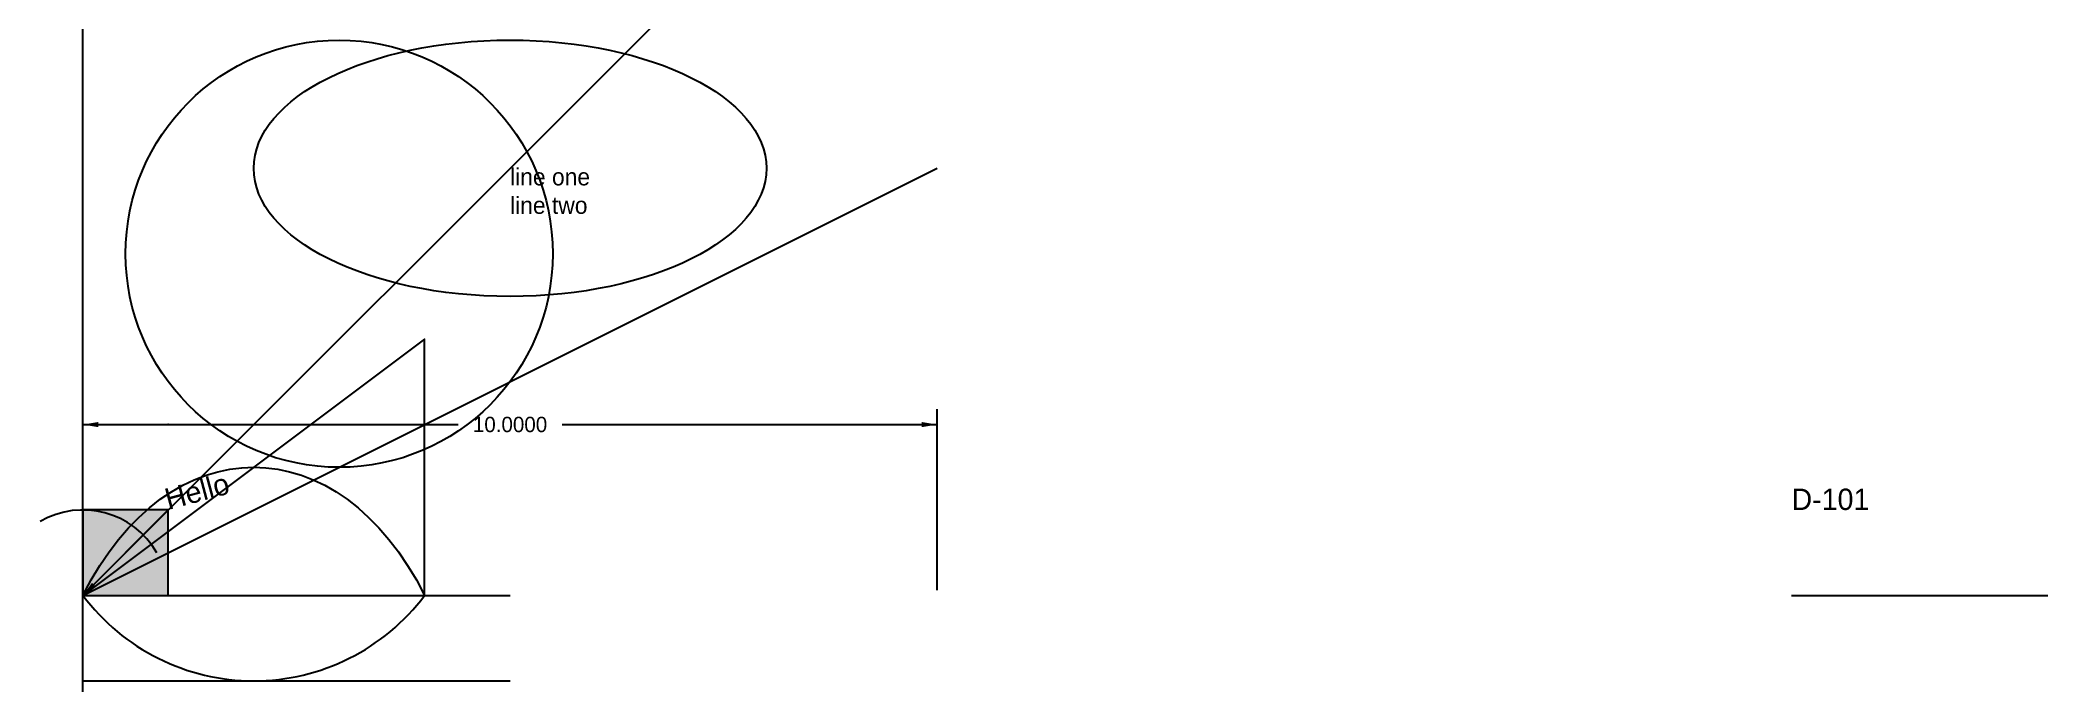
# Model space of a CAD drawing. Header units: millimetres. Extents: x -0.5 to 23, y -1 to 6.5.
import ezdxf

# ---------------------------------------------------------------- set-up
doc = ezdxf.new("R2010")
doc.units = ezdxf.units.MM
doc.header["$LTSCALE"] = 2.5
doc.header["$MEASUREMENT"] = 0
doc.layers.add('WALLS', color=3, linetype='Continuous')
doc.dimstyles.get("Standard").update_dxf_attribs({"dimtxt": 0.18, "dimasz": 0.18, "dimexe": 0.18, "dimexo": 0.0625, "dimgap": 0.09, "dimtad": 0, "dimtih": 1, "dimtoh": 1, "dimdec": 4, "dimzin": 0, "dimdsep": 46, "dimtxsty": 'Standard', "dimcen": 0.09, "dimadec": 0, "dimazin": 0, "dimtfac": 1, "dimtdec": 4, "dimtofl": 0, "dimtmove": 0, "dimatfit": 3, "dimfxl": 1, "dimtolj": 1, "dimtzin": 0, "dimarcsym": 0})

# ---------------------------------------------------------------- blocks, each defined once
blk = doc.blocks.new('DOOR')
blk.add_line((0, 0), (3, 0))
blk.add_attdef('TAG', (0, 1), '', height=0.25)
blk = doc.blocks.new('*D')
at = {"color": 0}
for p, q in [((0, 0.0625), (0, 2.18)), ((10, 0.0625), (10, 2.18)), ((0, 2), (4.391, 2)), ((5.609, 2), (10, 2))]:
    blk.add_line(p, q, dxfattribs=at)
for points in [[(0, 2), (0.18, 1.97), (0.18, 2.03)], [(10, 2), (9.82, 2.03), (9.82, 1.97)]]:
    blk.add_solid(points, dxfattribs=at)
at = {"color": 0, "insert": (5, 2), "char_height": 0.18, "attachment_point": 5}
blk.add_mtext('10.0000', dxfattribs=at)

msp = doc.modelspace()

# ---------------------------------------------------------------- hatches: boundary and pattern name
msp.add_hatch(color=256).paths.add_polyline_path([(0, 0), (1, 0), (1, 1), (0, 1)])

# ---------------------------------------------------------------- linework, layer by layer
for p, q in [((0, 0), (5, 0)), ((0, -1), (5, -1))]:
    msp.add_line(p, q)
msp.add_xline((0, 0), (0, 1))
msp.add_ray((0, 0), (0.70710678, 0.70710678))
msp.add_lwpolyline([(0, 0, 0.5), (4, 0), (4, 3)], format="xyb", close=True)
msp.add_polyline3d([(0, 0, 0), (1, 1, 1)])
msp.add_circle((3, 4), 2.5)
msp.add_arc((0, 0), 1, 30, 120)
msp.add_ellipse((5, 5), major_axis=(3, 0), ratio=0.5)
msp.add_open_spline([(0, 0), (1, 2), (3, 2), (4, 0)], degree=3)
msp.add_point((1, 2))
msp.add_solid([(0, 0), (1, 0), (0, 1), (1, 1)])
msp.add_trace([(0, 0), (1, 0), (0, 1), (1, 1)])
msp.add_3dface([(0, 0), (1, 0), (1, 1, 1), (0, 1, 1)])
at = {"layer": 'WALLS', "color": 1}
msp.add_line((0, 0), (10, 5), dxfattribs=at)

# ---------------------------------------------------------------- block references
msp.add_blockref('DOOR', (20, 0)).add_auto_attribs({'TAG': 'D-101'})

# ---------------------------------------------------------------- texts
msp.add_text('Hello', height=0.25, rotation=15).set_placement((1, 1))
at = {"insert": (5, 5), "char_height": 0.2, "width": 3, "attachment_point": 1}
msp.add_mtext('line one\\Pline two', dxfattribs=at)

# ---------------------------------------------------------------- dimensions: what is measured, and where the dimension line sits
dim = msp.add_linear_dim(base=(0, 2), p1=(0, 0), p2=(10, 0), angle=0, dimstyle='Standard', override={"dimpost": '<>'})
dim.commit()
dim.dimension.update_dxf_attribs({"geometry": '*D', "text_midpoint": (5, 2), "dimtype": 129})

# ---------------------------------------------------------------- leaders
msp.add_leader([(0, 0), (2, 2)], dimstyle='Standard')

doc.saveas('drawing.dxf')
